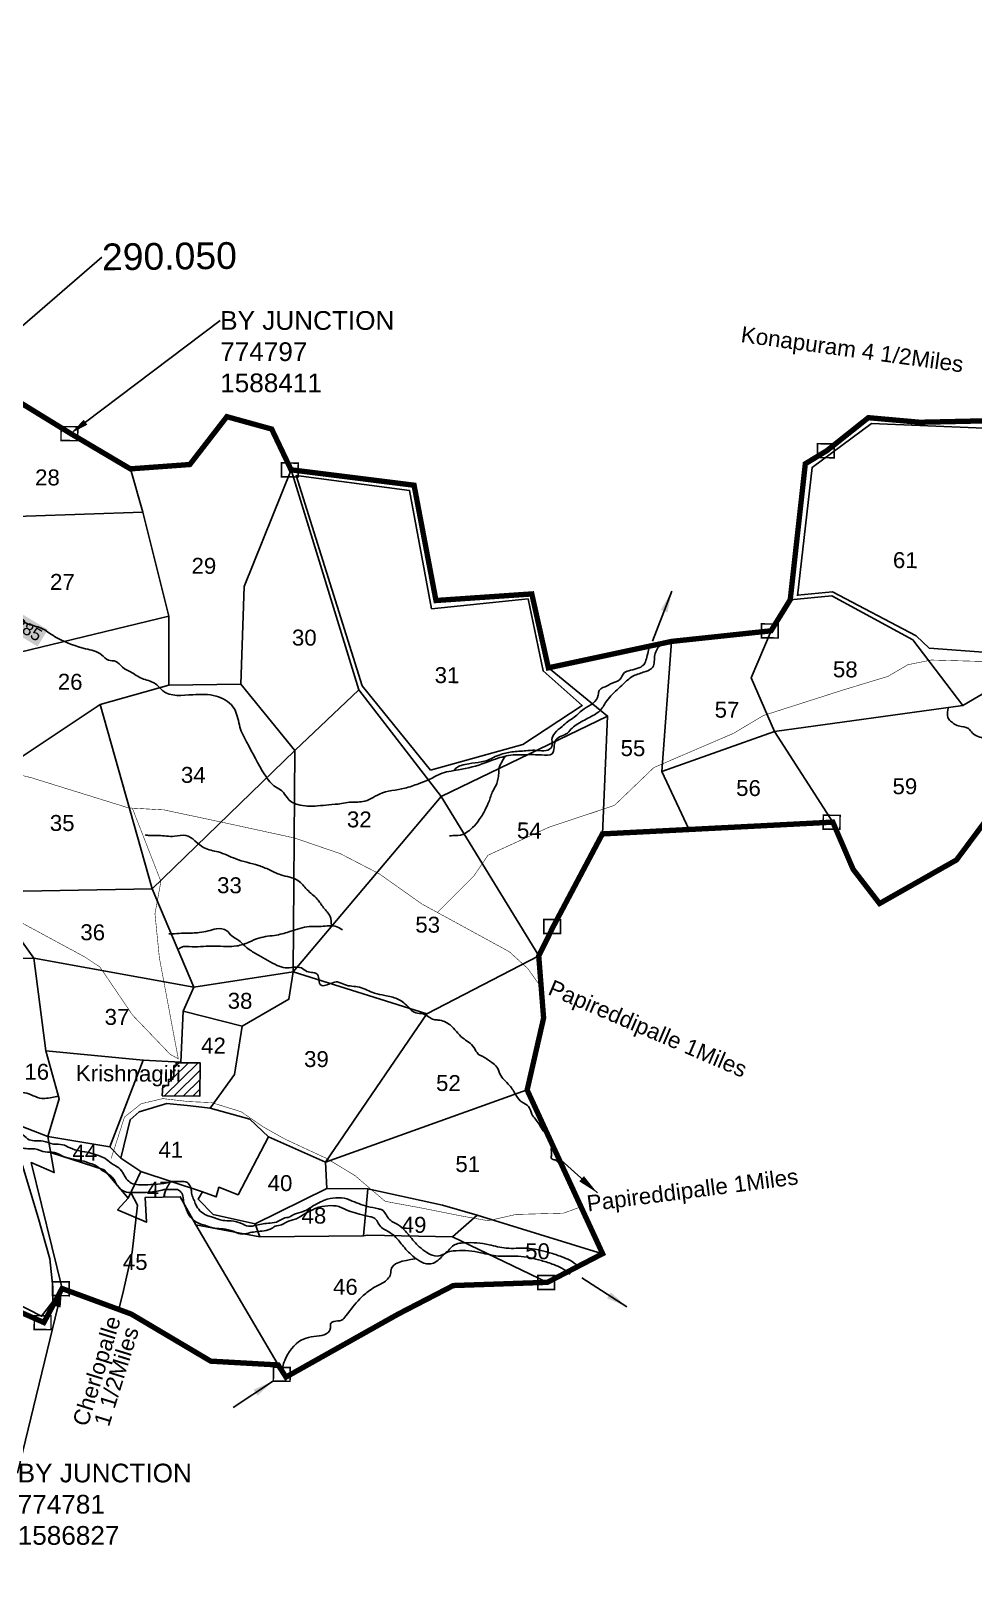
# Model space of a CAD drawing. Header units: feet. Extents: x 771226 to 784782, y 1581874 to 1591734.
# Drawn here: x 774728 to 776492, y 1586295 to 1589195 of the extents above; entities that cross this region are included whole.
import ezdxf
from ezdxf import colors
from ezdxf.entities.mleader import LeaderData, LeaderLine
from ezdxf.enums import TextEntityAlignment as Align
from ezdxf.math import Vec2, Vec3

# ---------------------------------------------------------------- set-up
doc = ezdxf.new("R2010")
doc.units = ezdxf.units.FT
doc.header["$LTSCALE"] = 15
doc.header["$MEASUREMENT"] = 0
doc.linetypes.add('HIDDEN2', pattern=[0.1875, 0.125, -0.0625])
for name, color, linetype in [('CRDS STONES', 7, 'Continuous'), ('DIMENSION', 1, 'Continuous'), ('HILL', 17, 'Continuous'), ('PLOT', 7, 'Continuous'), ('PLOT NO', 7, 'Continuous'), ('ROADS', 6, 'Continuous'), ('STRUCTURE', 5, 'Continuous'), ('TANKS-STREAM', 4, 'Continuous'), ('VILLAGE', 30, 'Continuous'), ('VILLAGE BOUNDRY', 5, 'HIDDEN2'), ('VILLAGE STONES', 240, 'Continuous')]:
    doc.layers.add(name, color=color, linetype=linetype)
doc.styles.get("Standard").update_dxf_attribs({"font": 'arial.ttf'})
doc.linetypes.add('DOTS', pattern='A,1e-06,-3,["●",Standard,S=3,R=0,X=-1.25,Y=-1.25],-3', length=6.000001)
doc.dimstyles.get("Standard").update_dxf_attribs({"dimtxt": 0.18, "dimasz": 40, "dimexe": 0.18, "dimexo": 0.0625, "dimgap": 0.09, "dimtad": 0, "dimtih": 1, "dimtoh": 1, "dimdec": 4, "dimzin": 0, "dimdsep": 46, "dimtxsty": 'Standard', "dimcen": 0.09, "dimadec": 0, "dimazin": 0, "dimtfac": 1, "dimtdec": 4, "dimtofl": 0, "dimtmove": 0, "dimatfit": 3, "dimfxl": 1, "dimtolj": 1, "dimtzin": 0, "dimarcsym": 0})

msp = doc.modelspace()

# ---------------------------------------------------------------- hatches: boundary and pattern name
at = {"layer": 'VILLAGE', "lineweight": -3}
h = msp.add_hatch(dxfattribs=at)
h.set_pattern_fill('ANSI31', color=256, scale=99.334855, angle=-0.3999)
h.set_pattern_definition([(44.6000939, (-5922.772, 16164.75), (-8.71854842, 8.84111117), [])])
h.paths.add_polyline_path([(774995.2, 1587239.5), (774993.5, 1587239.5), (774993.5, 1587234.7), (774985.3, 1587234.8), (774985.3, 1587223.3), (774974.5, 1587223.4), (774973.6, 1587203.9), (775044.1, 1587203.4), (775044.5, 1587265.5), (774999.8, 1587265.8), (774999.8, 1587260.6), (774995.3, 1587260.6)])

# ---------------------------------------------------------------- linework, layer by layer
at = {"layer": 'DIMENSION', "lineweight": -3}
msp.add_lwpolyline([(774914.8, 1587022.9), (774927, 1586999.3), (774917.4, 1586911.8), (774901.1, 1586840.1), (774892.2, 1586804.4)], dxfattribs=at)
at = {"layer": 'HILL', "lineweight": -3}
for points in [[(776162.4, 1588140.3), (776227.4, 1588146.2), (776384, 1588064.2), (776408.7, 1588041.2), (776619.1, 1588025.3), (776659.7, 1588156.1), (776535.4, 1588143.3), (776536.7, 1588342.5), (776541.2, 1588414.3), (776511.4, 1588452.2), (776300.7, 1588461.3), (776189.4, 1588379.2), (776162.1, 1588138.7)], [(775475.4, 1587813), (775347.4, 1587970.8), (775223.8, 1588363.7), (775436.2, 1588335.8), (775477.4, 1588114.9), (775658.2, 1588133.1), (775686, 1587998.5), (775759.4, 1587934.1), (775648.2, 1587861.2), (775475.4, 1587813)], [(774465.7, 1586909.9), (774422.2, 1586943.2), (774398.6, 1587083), (774401.2, 1587153.8), (774414.2, 1587181.9), (774450, 1587198.6), (774492.6, 1587188.2), (774551.1, 1587176.7), (774646.8, 1587133.3), (774693.5, 1587103.2), (774711.9, 1587073.3), (774741.1, 1586976.6), (774763.4, 1586898.8), (774768.9, 1586845.9), (774768.8, 1586819.4), (774747.8, 1586791.8), (774697.9, 1586817.2), (774530.1, 1586883.8), (774465.8, 1586909.8)]]:
    msp.add_lwpolyline(points, dxfattribs=at)
at = {"layer": 'PLOT', "lineweight": -3}
for points in [[(774609.1, 1588283.9), (774937, 1588295.4), (774913.8, 1588376.4)], [(775120.8, 1587973.8), (775127, 1588156.6), (775214.6, 1588374.6)], [(775214.6, 1588374.6), (775341.1, 1587963.2)], [(774626.9, 1588014.1), (774986, 1588100.8), (774937, 1588295.4)], [(776119, 1587885.1), (776471.7, 1587933.7), (776378.2, 1588056.5), (776226.6, 1588138.7), (776148.6, 1588131.7)], [(774985.8, 1587971.8), (774986, 1588100.8)], [(775908.5, 1587810.6), (776119, 1587885.1), (776075.5, 1587985.4), (776112.6, 1588073.5)], [(775926.5, 1588053.7), (775908.5, 1587810.6), (775958.6, 1587702.8)], [(776471.7, 1587933.7), (776625.6, 1588024.3), (776548, 1587763.6), (776716.2, 1587817.2), (776745.5, 1587874.7), (776981.5, 1587777.9), (776783, 1587639)], [(775806.9, 1587914.2), (775696, 1588004.3)], [(774857.1, 1587936), (774985.8, 1587971.8), (775120.8, 1587973.8), (775221.9, 1587849.8)], [(775221.9, 1587849.8), (775341.1, 1587963.2), (775495.4, 1587763.5)], [(774639.5, 1587791.3), (774857.1, 1587936), (774954.6, 1587591)], [(775495.4, 1587763.5), (775806.9, 1587914.2), (775797.1, 1587693.7)], [(776119, 1587885.1), (776228.3, 1587715.7)], [(775218.4, 1587435.6), (775221.9, 1587849.8), (774954.6, 1587591)], [(774733.5, 1587461.4), (774644.1, 1587585.3), (774660.8, 1587740), (774639.5, 1587791.3)], [(775218.4, 1587435.6), (775495.4, 1587763.5), (775678, 1587465.5)], [(775032.7, 1587407.2), (774954.6, 1587591), (774644.1, 1587585.3)], [(774645.6, 1587171.4), (774759.2, 1587127.9), (774780.8, 1587198.4), (774755.4, 1587287.8), (774733.5, 1587461.4), (774662.1, 1587460.7)], [(775032.7, 1587407.2), (774733.5, 1587461.4)], [(775279.1, 1587079.9), (775468.7, 1587357.3), (775678, 1587465.5)], [(775012.7, 1587362.2), (775032.7, 1587407.2), (775218.4, 1587435.6)], [(775468.7, 1587357.3), (775218.4, 1587435.6), (775210.6, 1587384.6), (775123.1, 1587334.2)], [(774937.8, 1587270.7), (775008.4, 1587267), (775012.7, 1587362.2), (775123.1, 1587334.2), (775108.9, 1587243.9), (775063.1, 1587180.8), (775026.3, 1587185), (774981.8, 1587189.7), (774930.4, 1587174.1), (774913.5, 1587159), (774896.2, 1587087.5)], [(774875.5, 1587108.5), (774937.8, 1587270.7), (774755.4, 1587287.8)], [(775279.1, 1587079.9), (775656.3, 1587214.8)], [(775063.1, 1587180.8), (775137.5, 1587160.5), (775172.3, 1587127.4), (775115.3, 1587018.9), (775079.4, 1587032.8), (775074.2, 1587015), (775048.9, 1587024.6)], [(774759.2, 1587127.9), (774771.5, 1587060.3), (774728.3, 1587079), (774786, 1586843.5)], [(774759.2, 1587127.9), (774875.5, 1587108.5), (774896.2, 1587087.5), (774933.4, 1587062.3), (774910, 1587012.7), (774864.6, 1587065.6), (774764.5, 1587097.8)], [(775172.3, 1587127.4), (775279.1, 1587079.9), (775281.6, 1587030.8), (775147.3, 1586964.5)], [(774933.4, 1587062.3), (775048.9, 1587024.6), (775040.6, 1587010.6), (775068.9, 1586981.9), (775147.3, 1586964.5), (775156.3, 1586940.4), (775036.4, 1586962.7), (775007.2, 1587015.3), (774941.3, 1587013.7), (774943.8, 1586967.6), (774889.8, 1586990.8), (774910, 1587012.7)], [(775156.3, 1586940.4), (775349.8, 1586942.3), (775358.3, 1587030.1), (775281.6, 1587030.8)], [(775358.3, 1587030.1), (775497.8, 1586999.7), (775562.6, 1586980.6), (775516.5, 1586940.1), (775357.4, 1586943.5), (775349.8, 1586942.3)], [(775562.6, 1586980.6), (775797.5, 1586908.7)], [(775036.4, 1586962.7), (775190.4, 1586700.6)], [(775516.5, 1586940.1), (775694.1, 1586855.1)]]:
    msp.add_lwpolyline(points, dxfattribs=at)
at = {"layer": 'ROADS', "linetype": 'DOTS', "lineweight": -3, "ltscale": 0.5, "const_width": 1}
for points in [[(774046.7, 1588099.6), (774172.3, 1588004.1), (774253.4, 1587941.4), (774329.8, 1587860.8), (774392.6, 1587818.7), (774517, 1587709.8), (774610.2, 1587587.5), (774701.5, 1587532.3), (774829.1, 1587463.3), (774856.8, 1587444.9), (774918.1, 1587354.7), (774988.4, 1587281.4), (775003.5, 1587273.1), (774968.2, 1587461.5), (774959.9, 1587544.4), (774971, 1587604.9), (774917.6, 1587741.7)], [(775488.6, 1587547.3), (775557, 1587615.5), (775583, 1587653.8), (775697.1, 1587706.2), (775779.1, 1587733.4), (775819.5, 1587746.9), (775893.4, 1587817.8), (776042.5, 1587881.8), (776098.7, 1587915.3), (776251.5, 1587964.1), (776331.5, 1587988.3), (776368.4, 1588010), (776412.4, 1588018.9), (776592.2, 1588013.9), (776644.5, 1588013.6), (776694.3, 1588048.1), (776718.6, 1588056.3), (776910.2, 1588034.8), (776960.6, 1588024.4), (777054.3, 1588046.7), (777110.4, 1588070.1), (777179.3, 1588086.1), (777218.9, 1588110.6)]]:
    msp.add_lwpolyline(points, dxfattribs=at)
at = {"layer": 'ROADS', "linetype": 'HIDDEN2', "lineweight": -3, "ltscale": 10, "const_width": 1}
for points in [[(774672.3, 1587812.5), (774728.2, 1587798.9), (774910.6, 1587742.3), (774976.9, 1587738.6), (775093.5, 1587713.8), (775220.9, 1587686.1), (775306.4, 1587656.9), (775379.7, 1587619), (775458.9, 1587562.9), (775622.7, 1587473.6), (775657.5, 1587441.9), (775681.3, 1587408.5)], [(774878, 1587087.1), (774902.9, 1587164.3), (774934.2, 1587189.2), (774974.5, 1587198.7), (775023.1, 1587193.1), (775065.6, 1587191.3), (775121, 1587174.2), (775162.5, 1587145.8), (775203.4, 1587122.8), (775281.4, 1587086.6), (775333.6, 1587055.1), (775390.6, 1587006.6), (775463.4, 1586993.2), (775530.1, 1586979.8), (775583.2, 1586970.3), (775635.7, 1586982.1), (775724.6, 1586984.5), (775761.2, 1586997.9)]]:
    msp.add_lwpolyline(points, dxfattribs=at)
at = {"layer": 'TANKS-STREAM', "lineweight": -3}
for points in [[(774470.5, 1588769), (774473.7, 1588760), (774485.5, 1588757.1), (774495.3, 1588753), (774512.8, 1588751.2), (774513.2, 1588740.6), (774523.3, 1588726.3), (774519.9, 1588714.9), (774523.1, 1588701), (774524.6, 1588690.4), (774525, 1588679), (774528.9, 1588659.8), (774539.4, 1588649.1), (774551.6, 1588635.2), (774565.8, 1588618.1), (774564.9, 1588605), (774565.2, 1588587.5), (774565.5, 1588576.1), (774591.5, 1588558.8), (774596.4, 1588553.9), (774597.9, 1588538.8), (774600.6, 1588524.1), (774599.7, 1588512.3), (774589.5, 1588502.2), (774583.3, 1588499.3), (774586.9, 1588491.6), (774589.3, 1588475), (774599, 1588465.2), (774602.3, 1588463.9), (774610.3, 1588448), (774611.8, 1588428.4), (774612.5, 1588412.9), (774610.9, 1588404), (774599.4, 1588395.5), (774600.2, 1588335.3), (774597.6, 1588322.3), (774602.5, 1588309.6), (774606.9, 1588299), (774619, 1588288.3), (774621.8, 1588269.1), (774622.5, 1588251.2), (774622.8, 1588240.2), (774620.2, 1588219.1), (774609.1, 1588206.5), (774609.1, 1588200.4), (774616.3, 1588190.6), (774625.3, 1588187.6), (774632.2, 1588181.1), (774643.1, 1588162.7), (774656.1, 1588151.6), (774665.4, 1588144.6), (774682, 1588121.6), (774700.2, 1588102.7), (774716.8, 1588088.8), (774726.6, 1588085), (774753.5, 1588075.1), (774765.2, 1588067.2), (774778.7, 1588059.4), (774830, 1588040), (774859.8, 1588028.8), (774872.7, 1588018.5), (774886.6, 1588016.4), (774899.2, 1588005.3), (774914.2, 1587996.7), (774935.8, 1587984.3), (774959, 1587975.6), (774974.4, 1587961.2), (775030.9, 1587954.1), (775074.1, 1587951.3), (775105.8, 1587931.5), (775112.7, 1587917.6), (775121.4, 1587885.8), (775131.1, 1587866.1), (775165.4, 1587804.4), (775175.1, 1587790.9), (775185.2, 1587781.9), (775197.4, 1587774), (775207.1, 1587761.7), (775216, 1587753.1), (775227, 1587748.5), (775264.2, 1587746.2), (775285, 1587748.1), (775308.7, 1587750.4), (775323.8, 1587752.8), (775348.7, 1587754.2), (775364.6, 1587759.8), (775379.8, 1587768.3), (775427.5, 1587779.1), (775452.9, 1587787.5), (775471.7, 1587794.7), (775493, 1587805.6), (775527.7, 1587813.5), (775578, 1587826.6), (775597.3, 1587833.8), (775630, 1587841.3), (775654, 1587841.9), (775683.4, 1587841.3), (775703, 1587843.2), (775709.9, 1587869.5), (775731.7, 1587882.4), (775740.3, 1587891.7), (775751, 1587899.7), (775776.4, 1587913.4), (775796.9, 1587929.2), (775803.1, 1587939.3), (775824.5, 1587963.2), (775836.4, 1587974.1), (775852.8, 1587987.9), (775873.7, 1587995.9), (775878.2, 1587997.5), (775891.3, 1588005.4), (775895.2, 1588028.6), (775906.3, 1588048.5)], [(775519, 1587811.7), (775523.8, 1587817.1), (775533, 1587821.8), (775547.2, 1587825), (775570.3, 1587828.5), (775582.7, 1587831.7), (775593.3, 1587836.7), (775607.3, 1587842.4), (775630.7, 1587847.4), (775657.4, 1587849.4), (775675.3, 1587850), (775691.7, 1587849.5), (775702.7, 1587857.1), (775702.8, 1587870.2), (775708, 1587882.2), (775721.6, 1587894.6), (775731.9, 1587903.6), (775744.4, 1587911.9), (775762.8, 1587927.8), (775779.8, 1587938.2), (775789.4, 1587953.4), (775791.3, 1587962.2), (775806.3, 1587970.8), (775814.4, 1587975.2), (775829.8, 1587982.7), (775838.6, 1587995.4), (775850, 1587999.7), (775876.4, 1588013), (775880.1, 1588024.3), (775883.5, 1588037.4), (775885.4, 1588048.4)], [(776443.9, 1587928.6), (776442.9, 1587914.6), (776446.6, 1587906.2), (776454, 1587900.5), (776463.3, 1587895.8), (776482, 1587891), (776489.9, 1587882), (776512.3, 1587872.1), (776522.1, 1587869.2), (776554.5, 1587870.4), (776568.5, 1587871.7), (776589.1, 1587868.3), (776608.2, 1587856.9), (776639, 1587850.1), (776647, 1587847.8), (776665.2, 1587838.7), (776681, 1587832.1), (776707.3, 1587831.9), (776733, 1587827), (776762.3, 1587834.6), (776783.9, 1587845.2), (776792.4, 1587849.9), (776822.9, 1587857.1), (776857.4, 1587839.6), (776872.3, 1587832.9), (776888.7, 1587825.8), (776899.3, 1587808.4), (776900.7, 1587802.3), (776901.6, 1587800), (776907.7, 1587802.8), (776911.5, 1587808.4), (776914.3, 1587810.7), (776930.2, 1587805.4), (776946.5, 1587802), (776960.1, 1587799.6), (776964.3, 1587795.8), (776979.7, 1587793.4), (776985.3, 1587793.3), (776999.3, 1587787.2), (777009.6, 1587781.5), (777018.4, 1587771.1), (777029.2, 1587770.6), (777039, 1587770.5), (777048.9, 1587773.7), (777055.4, 1587778.4), (777062.5, 1587785.8), (777075.7, 1587792.7), (777086, 1587798.2), (777094, 1587803.8), (777097.3, 1587809.4), (777093.2, 1587824.8), (777086.8, 1587841.7), (777090.6, 1587857.1), (777100.5, 1587868.7), (777120.8, 1587883.6), (777140.4, 1587885.3), (777163.3, 1587897.6), (777185.4, 1587909.1), (777198.5, 1587918.4), (777205.2, 1587930), (777210.4, 1587944.9), (777219.4, 1587958.4)], [(773820.2, 1587896.8), (773834.1, 1587895.4), (773836.8, 1587895.9), (773843.4, 1587896.1), (773854.1, 1587896.3), (773865.1, 1587896.2), (773875.1, 1587894.4), (773882.4, 1587891.2), (773891.2, 1587889.7), (773902.1, 1587887.9), (773915.5, 1587886.1), (773922.3, 1587883.6), (773931.6, 1587878.9), (773943.5, 1587870.8), (773953.2, 1587863.2), (773959.7, 1587858.3), (773979.6, 1587842.3), (773991.1, 1587827.9), (774000.3, 1587822.5), (774010, 1587819), (774019.3, 1587814.3), (774040.5, 1587812.9), (774045.1, 1587814.9), (774059.3, 1587815.7), (774076.8, 1587815.1), (774096, 1587810.6), (774142.3, 1587813.6), (774146.7, 1587813.6), (774170.4, 1587812.8), (774187.2, 1587810.8), (774204.1, 1587810.1), (774213.4, 1587810), (774226.5, 1587804.9), (774230.2, 1587798.7), (774233.9, 1587791.8), (774233.8, 1587779.3), (774233.7, 1587770), (774234.3, 1587760), (774238.6, 1587749.4), (774239.8, 1587740.1), (774239.7, 1587730.7), (774240.7, 1587702.7), (774240.7, 1587694.6), (774240.6, 1587685.2), (774240.5, 1587673.4), (774244.1, 1587654.7), (774244.5, 1587631.4), (774250.3, 1587624.6), (774254, 1587619.3), (774266.3, 1587611.2), (774281.1, 1587603.4), (774289.1, 1587600.6), (774313.4, 1587588), (774362.5, 1587563.5), (774370.4, 1587563.5), (774385.2, 1587556.9), (774391, 1587547), (774399.9, 1587538.1), (774405.7, 1587531.1), (774415.6, 1587526.6), (774427.4, 1587520.1), (774435.8, 1587513.6), (774443.6, 1587503.2), (774448, 1587497.3), (774459.3, 1587490.8), (774474.1, 1587485.7), (774486.9, 1587481.7), (774498.2, 1587471.3), (774514, 1587466.2), (774530.3, 1587464.1), (774535.7, 1587461.1), (774555.4, 1587452.1), (774569.7, 1587449), (774608.8, 1587435.3), (774617.2, 1587426.9), (774623.5, 1587421.9), (774622, 1587411.5), (774617, 1587398.2), (774616.4, 1587390.3), (774608.9, 1587370.1), (774608.2, 1587364.2), (774608.1, 1587356.2), (774608.1, 1587351.6), (774619.5, 1587331.9), (774641.4, 1587327.9), (774646.2, 1587321.6), (774651.7, 1587315.7), (774660, 1587305.9), (774660.6, 1587300.7), (774660.6, 1587292), (774654.6, 1587275.4), (774650.3, 1587258), (774642.9, 1587243.1), (774630.5, 1587212.4), (774619.9, 1587191), (774617.7, 1587180.2), (774611.7, 1587166.7), (774618.3, 1587158), (774639, 1587144.3), (774648.4, 1587141.1), (774656.7, 1587137.9), (774669.2, 1587131.2), (774697.7, 1587116.1), (774709.5, 1587107.1), (774735.3, 1587104.5), (774754.6, 1587098.9), (774772, 1587097.8), (774785.8, 1587091.7), (774803.6, 1587086.1), (774822.4, 1587082.5), (774838.8, 1587077.5), (774850.6, 1587072.4), (774862.5, 1587063.4), (774870.9, 1587058.4), (774882.2, 1587048.9), (774886.1, 1587042), (774891.5, 1587033.5), (774900.4, 1587026), (774913.8, 1587023), (774925.2, 1587022.9), (774973.1, 1587027.7), (774977.1, 1587028.7), (774990, 1587028.6), (775001.9, 1587028.5), (775008.3, 1587024), (775012.7, 1587013.6), (775013.6, 1587004.7), (775017.5, 1586994.7), (775020.9, 1586985.8), (775028.8, 1586974.3), (775041.1, 1586965.8), (775050.5, 1586962.8), (775071.8, 1586956.2), (775087.2, 1586955.1), (775106.5, 1586950.5), (775119.4, 1586945.5), (775134.7, 1586947.3), (775147.2, 1586949.7), (775160.1, 1586951.1), (775175.5, 1586954.5), (775184.9, 1586959.9), (775196.8, 1586962.8), (775205.8, 1586967.7), (775222.2, 1586973), (775231.2, 1586977.4), (775241.1, 1586983.8), (775254.6, 1586990.6), (775261.5, 1586994), (775283.4, 1586998.3), (775303.7, 1586996.7), (775309.7, 1586994.2), (775342.6, 1586982.4), (775362.9, 1586977.8), (775369.3, 1586975.8), (775382.1, 1586959.4), (775399.9, 1586947.9), (775413.7, 1586935.9), (775420.6, 1586927.4), (775439.3, 1586907), (775453.6, 1586896), (775473.4, 1586889.4), (775483.3, 1586892.3), (775494.3, 1586900.6), (775501.3, 1586908), (775523.6, 1586914.3), (775547, 1586914.1), (775569.8, 1586910.5), (775601.9, 1586904.3), (775639.8, 1586904), (775682.9, 1586895.8), (775706.2, 1586888.2), (775721, 1586881.6), (775736.8, 1586870.6)], [(773835.5, 1587911.5), (773849.3, 1587910.2), (773852, 1587910.7), (773858.6, 1587910.9), (773869.4, 1587911), (773880.3, 1587911), (773890.3, 1587909.2), (773897.6, 1587906), (773906.4, 1587904.4), (773917.3, 1587902.7), (773930.7, 1587900.9), (773937.5, 1587898.4), (773946.8, 1587893.7), (773958.7, 1587885.6), (773968.4, 1587877.9), (773974.9, 1587873), (773994.8, 1587857.1), (774006.3, 1587842.7), (774015.5, 1587837.2), (774025.2, 1587833.8), (774034.5, 1587829.1), (774055.7, 1587827.7), (774060.3, 1587829.6), (774074.5, 1587830.5), (774092, 1587829.9), (774111.3, 1587825.4), (774157.6, 1587828.4), (774161.9, 1587828.3), (774185.6, 1587827.6), (774202.5, 1587825.6), (774219.3, 1587824.8), (774228.6, 1587824.8), (774241.7, 1587819.7), (774245.4, 1587813.4), (774249.1, 1587806.6), (774249, 1587794.1), (774248.9, 1587784.8), (774249.5, 1587774.8), (774253.8, 1587764.2), (774255, 1587754.8), (774254.9, 1587745.5), (774256, 1587717.4), (774255.9, 1587709.3), (774255.8, 1587700), (774255.8, 1587688.2), (774259.4, 1587669.4), (774259.7, 1587646.2), (774265.5, 1587639.3), (774269.2, 1587634.1), (774281.5, 1587626), (774296.3, 1587618.1), (774304.3, 1587615.3), (774328.6, 1587602.8), (774377.7, 1587578.3), (774385.6, 1587578.2), (774400.4, 1587571.7), (774406.3, 1587561.8), (774415.1, 1587552.8), (774421, 1587545.9), (774430.8, 1587541.4), (774442.6, 1587534.9), (774451, 1587528.4), (774458.8, 1587518), (774463.2, 1587512), (774474.5, 1587505.5), (774489.3, 1587500.5), (774502.2, 1587496.5), (774513.4, 1587486), (774529.2, 1587481), (774545.5, 1587478.9), (774550.9, 1587475.9), (774570.6, 1587466.9), (774584.9, 1587463.8), (774624, 1587450.1), (774632.4, 1587441.6), (774638.8, 1587436.6), (774637.2, 1587426.3), (774632.2, 1587413), (774631.6, 1587405.1), (774624.1, 1587384.8), (774623.4, 1587378.9), (774623.3, 1587370.9), (774623.3, 1587366.4), (774634.7, 1587346.6), (774656.6, 1587342.7), (774661.4, 1587336.4), (774666.9, 1587330.4), (774675.2, 1587320.6), (774675.9, 1587315.4), (774675.8, 1587306.7), (774669.8, 1587290.1), (774665.5, 1587272.8), (774658.1, 1587257.9), (774645.7, 1587227.2), (774635.1, 1587205.7), (774632.9, 1587195), (774626.9, 1587181.4), (774633.5, 1587172.7), (774654.3, 1587159), (774663.6, 1587155.8), (774672, 1587152.7), (774684.4, 1587146), (774712.9, 1587130.9), (774724.7, 1587121.9), (774750.5, 1587119.2), (774769.8, 1587113.6), (774787.2, 1587112.5), (774801, 1587106.5), (774818.8, 1587100.9), (774837.7, 1587097.3), (774854, 1587092.2), (774865.9, 1587087.2), (774877.7, 1587078.2), (774886.1, 1587073.2), (774897.4, 1587063.7), (774901.4, 1587056.7), (774906.8, 1587048.3), (774915.6, 1587040.8), (774929, 1587037.7), (774940.4, 1587037.6), (774988.3, 1587042.5), (774992.3, 1587043.5), (775005.2, 1587043.4), (775017.1, 1587043.3), (775023.5, 1587038.8), (775027.9, 1587028.3), (775028.8, 1587019.4), (775032.7, 1587009.5), (775036.2, 1587000.5), (775044, 1586989.1), (775056.4, 1586980.6), (775065.8, 1586977.5), (775087, 1586971), (775102.4, 1586969.9), (775121.7, 1586965.3), (775134.6, 1586960.2), (775150, 1586962.1), (775162.4, 1586964.5), (775175.3, 1586965.9), (775190.7, 1586969.2), (775200.2, 1586974.6), (775212.1, 1586977.5), (775221, 1586982.4), (775237.4, 1586987.7), (775246.4, 1586992.1), (775256.4, 1586998.5), (775269.8, 1587005.4), (775276.8, 1587008.8), (775298.6, 1587013.1), (775319, 1587011.5), (775324.9, 1587008.9), (775357.8, 1586997.2), (775378.1, 1586992.6), (775384.6, 1586990.6), (775397.3, 1586974.1), (775415.1, 1586962.6), (775428.9, 1586950.6), (775435.8, 1586942.2), (775454.5, 1586921.7), (775468.8, 1586910.7), (775488.6, 1586904.1), (775498.5, 1586907), (775509.5, 1586915.4), (775516.5, 1586922.8), (775538.9, 1586929), (775562.2, 1586928.9), (775585, 1586925.3), (775617.2, 1586919.1), (775655, 1586918.7), (775698.1, 1586910.5), (775721.4, 1586902.9), (775736.2, 1586896.4), (775752, 1586885.4)], [(775614.9, 1587838.7), (775608.1, 1587826.8), (775603.3, 1587814.9), (775603.2, 1587809.1), (775602.1, 1587798.7), (775599.5, 1587787.8), (775591, 1587771.8), (775587.3, 1587761.4), (775579.3, 1587741.7), (775566.7, 1587720.4), (775554.1, 1587705.4), (775546.2, 1587698.7), (775535.8, 1587692.5), (775517, 1587690.6), (775511.2, 1587690.1)], [(775290.1, 1587522.8), (775287.4, 1587539.5), (775275.4, 1587555.7), (775263.4, 1587571.9), (775244.6, 1587589.3), (775227.4, 1587606.6), (775195.3, 1587617.2), (775174, 1587626.5), (775153.4, 1587634.7), (775110.9, 1587647.1), (775078.2, 1587660), (775051.8, 1587667.6), (775017.4, 1587690.8), (774996.7, 1587689.3), (774966.2, 1587690.6), (774950.1, 1587690.7), (774941.4, 1587691.9)], [(775004.7, 1587478.6), (775008.4, 1587481.3), (775029.3, 1587482.5), (775050.6, 1587483.3), (775070.6, 1587483.6), (775094.2, 1587483.4), (775112.9, 1587484.2), (775135.6, 1587491.3), (775154.3, 1587498.9), (775187.5, 1587504.6), (775213.9, 1587511.6), (775248.5, 1587520.5), (775270.7, 1587520.8), (775300.2, 1587520.1), (775311.1, 1587514.1)], [(775715.4, 1587077.9), (775708.7, 1587083.9), (775701.9, 1587086.6), (775701.9, 1587093.9), (775701.5, 1587104.8), (775702.5, 1587113.8), (775696.2, 1587128.4), (775684.5, 1587141.2), (775678.7, 1587151.2), (775665.2, 1587169.9), (775658.9, 1587184), (775646.7, 1587191.8), (775635.9, 1587204.6), (775623.3, 1587223.3), (775605.1, 1587245.1), (775599.7, 1587257.8), (775590.3, 1587266), (775573.1, 1587277.5), (775564.9, 1587282.1), (775556.9, 1587293.9), (775546.5, 1587304.4), (775535.6, 1587312.2), (775512.2, 1587336.4), (775490, 1587345.7), (775481.8, 1587346.6), (775461.9, 1587357.2), (775447.9, 1587359.1), (775433.4, 1587370.1), (775423, 1587379.7), (775402.2, 1587388.9), (775389.9, 1587391.7), (775370.9, 1587395.9), (775342.4, 1587407), (775314.7, 1587411.8), (775301.6, 1587416.8), (775279.3, 1587410.6), (775270.6, 1587410.7), (775264.2, 1587430.5), (775244.3, 1587436.6), (775233.8, 1587443), (775203.4, 1587443.2), (775188.5, 1587447.9), (775153.6, 1587466.7), (775136, 1587477.7), (775127.9, 1587484.1), (775116.6, 1587494.6), (775103.5, 1587502.9), (775094.4, 1587512.5), (775074.9, 1587516.2), (775059.5, 1587512.3), (775042.7, 1587509.2), (775030.4, 1587508.4), (775009.5, 1587508.1), (774991.8, 1587506.8), (774985.9, 1587506.9)], [(774779.1, 1587203.6), (774754, 1587199.2), (774748.4, 1587199.2), (774715.9, 1587209.6), (774692.7, 1587209.8), (774667.6, 1587222.1), (774662.2, 1587241.6), (774670.7, 1587259.2), (774684.8, 1587287.9), (774694.3, 1587308.2), (774680.5, 1587326), (774662.8, 1587331.7)], [(775446.6, 1586898.8), (775401.2, 1586875.7), (775401.1, 1586873.3), (775388.9, 1586855.6), (775374.3, 1586847.7), (775361.3, 1586839.7), (775343.4, 1586824.5), (775317.3, 1586792.3), (775309.2, 1586784.3), (775294.6, 1586782), (775288.9, 1586778.8), (775288.1, 1586769.9), (775286.4, 1586764.3), (775252.4, 1586753.2), (775233.7, 1586746.9), (775202.8, 1586709.2), (775199.4, 1586697.1), (775199.4, 1586685.8), (775199.3, 1586683.4)]]:
    msp.add_spline(points, degree=3, dxfattribs=at)
at = {"layer": 'VILLAGE', "lineweight": -3}
msp.add_lwpolyline([(774974.5, 1587223.4), (774985.3, 1587223.3), (774985.3, 1587234.8), (774993.5, 1587234.7), (774993.5, 1587239.5), (774995.2, 1587239.5), (774995.3, 1587260.6), (774999.8, 1587260.6), (774999.8, 1587265.8), (775044.5, 1587265.5), (775044.1, 1587203.4), (774973.6, 1587203.9), (774974.5, 1587223.4)], dxfattribs=at)
at = {"layer": 'VILLAGE BOUNDRY', "lineweight": -3, "ltscale": 10, "const_width": 10}
for points in [[(776513.2, 1588466.2), (776391.1, 1588463.5), (776294.7, 1588472.1), (776217.4, 1588410.6), (776176.8, 1588385.9), (776148.6, 1588131.7), (776112.6, 1588073.5), (775926.5, 1588053.7), (775696, 1588004.3), (775665, 1588142.5), (775485.7, 1588130.2), (775444.7, 1588345.8), (775214.6, 1588374.6), (775178.3, 1588450.8), (775094.4, 1588474), (775025.1, 1588384.5), (774913.8, 1588376.4), (774802, 1588442.5), (774588.1, 1588573.8), (774544.7, 1588724.5), (774433.7, 1588793.4), (774066.7, 1588908.9), (773570.2, 1589080.1), (773199.2, 1589317.5)], [(774613, 1586841.2), (774752, 1586780), (774786, 1586843.5), (774915.5, 1586795.8), (775064.2, 1586707.7), (775064.2, 1586707.7), (775190.4, 1586700.6), (775205, 1586677.9), (775414.5, 1586795.5), (775518.1, 1586849.1), (775694.1, 1586855.1), (775797.5, 1586908.7), (775656.3, 1587214.8), (775687.1, 1587349.4), (775678, 1587465.5), (775705.3, 1587520.7), (775797.1, 1587693.7), (776228.3, 1587715.7), (776266.3, 1587627.5), (776315.7, 1587563.5), (776459.7, 1587645), (776548, 1587763.6)]]:
    msp.add_lwpolyline(points, dxfattribs=at)
at = {"layer": 'VILLAGE STONES', "lineweight": -3, "const_width": 2.98}
for points in [[(774784.2, 1588455.4), (774815.4, 1588455.2), (774815.2, 1588429.1), (774784, 1588429.3)], [(776199.6, 1588423.5), (776230.9, 1588423.2), (776230.7, 1588397.2), (776199.5, 1588397.4)], [(775196.8, 1588387.5), (775228.1, 1588387.2), (775227.9, 1588361.2), (775196.6, 1588361.4)], [(776094.8, 1588086.4), (776126, 1588086.1), (776125.8, 1588060.1), (776094.6, 1588060.3)], [(776210.5, 1587728.6), (776241.8, 1587728.4), (776241.6, 1587702.3), (776210.3, 1587702.5)], [(775687.5, 1587533.6), (775718.7, 1587533.3), (775718.5, 1587507.3), (775687.3, 1587507.5)], [(774768.2, 1586856.3), (774799.5, 1586856.1), (774799.3, 1586830.1), (774768, 1586830.3)], [(775676.3, 1586868), (775707.6, 1586867.8), (775707.4, 1586841.7), (775676.1, 1586841.9)], [(774734.2, 1586792.8), (774765.4, 1586792.6), (774765.3, 1586766.6), (774734, 1586766.8)], [(775181.6, 1586696.2), (775212.8, 1586696), (775212.6, 1586670), (775181.4, 1586670.2)]]:
    msp.add_lwpolyline(points, close=True, dxfattribs=at)

# ---------------------------------------------------------------- texts
at = {"layer": 'PLOT NO', "lineweight": -3, "ltscale": 5}
for s, rotation, p in [('Konapuram 4 1/2Miles', 352.2014, (776054.9, 1588613.6)), ('Papireddipalle 1Miles', 336.7697, (775693.2, 1587394.5)), ('Papireddipalle 1Miles', 7.3839, (775770, 1586987.5)), ('Cherlopalle ', 72.7453, (774833.5, 1586583.8)), (' 1 1/2Miles', 72.7453, (774870.1, 1586572.5))]:
    msp.add_text(s, height=30, rotation=rotation, dxfattribs=at).set_placement(p)
at = {"layer": 'PLOT NO', "lineweight": -3}
for s, p in [('28', (774758.7, 1588360.4)), ('61', (776363.9, 1588205.7)), ('29', (775051.4, 1588195)), ('27', (774786.6, 1588164.9)), ('30', (775239.3, 1588060.8)), ('58', (776251.6, 1588001.4)), ('26', (774801.2, 1587978.2)), ('31', (775506.3, 1587990.6)), ('57', (776030.3, 1587925.9)), ('55', (775854.3, 1587854.1)), ('34', (775031.6, 1587804)), ('56', (776070.5, 1587779.5)), ('59', (776363.1, 1587782.8)), ('35', (774786.3, 1587714.1)), ('32', (775342.2, 1587720.8)), ('54', (775660.4, 1587700.1)), ('33', (775099.3, 1587597.7)), ('36', (774843.4, 1587509.7)), ('53', (775470.2, 1587524)), ('38', (775119.1, 1587381.6)), ('37', (774888.8, 1587351.4)), ('42', (775069.4, 1587297.9)), ('39', (775262, 1587272.6)), ('16', (774738.7, 1587249)), ('52', (775509, 1587227.8)), ('41', (774989.6, 1587103.2)), ('44', (774828.6, 1587097.7)), ('51', (775545.2, 1587076.2)), ('40', (775193.9, 1587040.7)), ('47', (774967.7, 1587028.4)), ('48', (775257.3, 1586979.9)), ('49', (775444.7, 1586962.7)), ('50', (775675.7, 1586913.3)), ('45', (774922.9, 1586893.3)), ('46', (775316.2, 1586846.7))]:
    msp.add_text(s, height=29.8, rotation=359.6001, dxfattribs=at).set_placement(p, align=Align.MIDDLE_CENTER)
at = {"layer": 'STRUCTURE', "color": 5, "insert": (774530.2, 1588206.1), "char_height": 23, "width": 256.619, "attachment_point": 1, "rotation": 328.846, "bg_fill": 1, "box_fill_scale": 1.3, "bg_fill_color": 7, "bg_fill_true_color": 16777215, "bg_fill_transparency": 4390977}
msp.add_mtext('\\pi0.83669;SP@ KM 290.385', dxfattribs=at)
at = {"layer": 'VILLAGE', "lineweight": -3}
msp.add_text('Krishnagiri', height=29.8, rotation=359.6001, dxfattribs=at).set_placement((774910.2, 1587245.7), align=Align.MIDDLE_CENTER)

# ---------------------------------------------------------------- leaders
at = {"layer": 'CRDS STONES', "color": 1}
ml = msp.add_multileader_mtext('Standard', dxfattribs=at)
ml.set_content('BY JUNCTION\\P774797\\P1588411', color=1)
ml.set_leader_properties()
ml.build(insert=Vec2(0, 0))
ml.multileader.update_dxf_attribs({"dogleg_length": 0.36, "arrow_head_size": 35})
ctx = ml.context
ctx.base_point, ctx.char_height, ctx.arrow_head_size, ctx.landing_gap_size, ctx.plane_origin = Vec3(775081.8, 1588653.6), 35, 35, 0.09, Vec3(775058.9, 1588171.4)
notes = []
notes.append((ctx, [(0, (1, 1, 0), (775081.8, 1588653.6), (1, 0), 1.396927018504357e-11, [(0, [(774802, 1588442.5)], 0, [])])]))
ctx.mtext.insert, ctx.mtext.flow_direction = Vec3(775081.9, 1588671.4), 5
ml = msp.add_multileader_mtext('Standard', dxfattribs=at)
ml.set_content('BY JUNCTION \\P774781\\P1586827', color=1)
ml.set_leader_properties()
ml.build(insert=Vec2(0, 0))
ml.multileader.update_dxf_attribs({"dogleg_length": 0.36, "arrow_head_size": 35})
ctx = ml.context
ctx.base_point, ctx.char_height, ctx.arrow_head_size, ctx.landing_gap_size, ctx.plane_origin = Vec3(774702.9, 1586498.2), 35, 35, 0.09, Vec3(774391.9, 1586540.6)
notes.append((ctx, [(0, (1, 1, 0), (774702.9, 1586498.2), (1, 0), 1.396927018504357e-11, [(0, [(774786, 1586843.5)], 0, [])])]))
ctx.mtext.insert, ctx.mtext.flow_direction = Vec3(774703, 1586516), 5
at = {"layer": 'PLOT', "lineweight": -3, "ltscale": 5}
msp.add_leader([(775927.1, 1588147.6), (775890.9, 1588054.4)], dimstyle='Standard', override={"dimgap": 0.09, "dimtad": 0}, dxfattribs=at)
at = {"layer": 'PLOT', "color": 5, "lineweight": -3, "ltscale": 5}
msp.add_leader([(775787.9, 1587022.2), (775713.5, 1587089)], dimstyle='Standard', override={"dimgap": 0.09, "dimtad": 0}, dxfattribs=at)
for points in [[(775842.9, 1586809.4), (775758.7, 1586863.3)], [(775181.6, 1586670.7), (775105.9, 1586621.2)]]:
    msp.add_leader(points, dimstyle='Standard', dxfattribs=at)
at = {"layer": 'VILLAGE STONES', "color": 1, "lineweight": -3}
ml = msp.add_multileader_mtext('Standard', dxfattribs=at)
ml.set_content('290.050', color=1)
ml.set_leader_properties()
ml.build(insert=Vec2(0, 0))
ml.multileader.update_dxf_attribs({"dogleg_length": 0.36, "arrow_head_size": 75})
ctx = ml.context
ctx.base_point, ctx.char_height, ctx.arrow_head_size, ctx.landing_gap_size, ctx.plane_origin, ctx.plane_x_axis, ctx.plane_y_axis = Vec3(774860.6, 1588772.3), 50, 75, 0.0498, Vec3(774789.9, 1588622.6), Vec3(0.999936, 0.011314), Vec3(-0.011314, 0.999936)
notes.append((ctx, [(0, (1, 1, 0), (774860.6, 1588772.3), (0.999936, 0.011314), 7.733052732383383e-12, [(0, [(774612.7, 1588558.7)], 0, [])])]))
ctx.mtext.insert, ctx.mtext.text_direction, ctx.mtext.rotation, ctx.mtext.flow_direction = Vec3(774860.4, 1588797.7), Vec3(0.999936, 0.011314), 0.011314, 5
for ctx, leaders in notes:
    for number, flags, end, landing, length, lines in leaders:
        leader = LeaderData()
        leader.index, (leader.has_last_leader_line, leader.has_dogleg_vector, leader.attachment_direction) = number, flags
        leader.last_leader_point, leader.dogleg_vector, leader.dogleg_length = Vec3(end), Vec3(landing), length
        for number, points, colour, breaks in lines:
            line = LeaderLine()
            line.index, line.vertices, line.color, line.breaks = number, Vec3.list(points), colors.encode_raw_color(colour), breaks
            leader.lines.append(line)
        ctx.leaders.append(leader)

doc.saveas('drawing.dxf')
